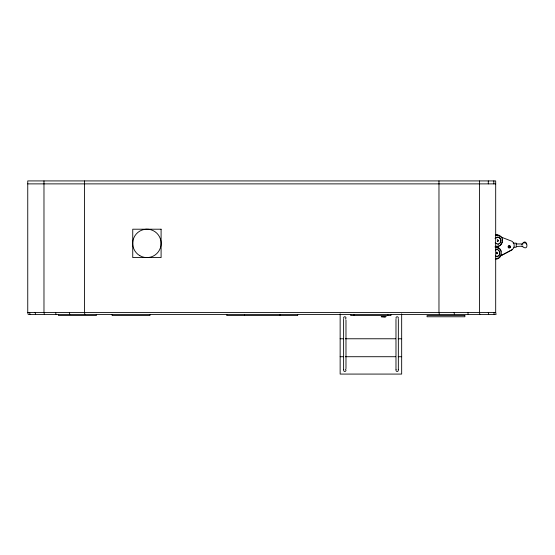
<?xml version="1.0" encoding="UTF-8"?>
<svg xmlns="http://www.w3.org/2000/svg" width="555" height="555" viewBox="0 0 555 555"><rect width="100%" height="100%" fill="white"/><g stroke="black" fill="none" stroke-linecap="round" stroke-linejoin="round"><path stroke-width="0.83" d="M516.219 245.782L516.226 243.166L513.208 243.159M516.219 246.684L516.212 247.246L513.951 247.239M522.942 246.143L516.212 246.469M497.176 253.212L496.905 252.296M499.764 253.836L499.861 252.893M521.742 244.727C526.889 235.48 530.115 253.198 521.964 246.143M500.471 242.382C501.595 240.391 500.367 237.637 498.133 237.145M502.199 242.126L500.679 244.928M501.151 254.454L499.632 257.263M386.176 316.378L385.066 317.245L381.278 316.856M496.94 253.649L497.294 252.969L496.704 252.15M497.183 253.448L496.746 253.808M499.535 254.717L498.251 256.07L496.454 256.604M385.128 316.419L381.236 316.426M499.958 256.23L512.029 249.792C514.943 247.905 514.943 243.18 512.029 241.293L500.783 236.936M495.032 238.518L495.775 238.012M497.793 241.474L498.244 240.634L497.745 239.822M499.188 243.742C502.684 242.049 500.464 236.583 497.308 237.047M500.027 243.145L498.321 244.124M500.686 255.827L512.029 249.792M495.664 238.012L496.517 237.679M497.564 241.578L498.341 240.634L497.516 239.732M499.944 245.504L497.141 246.337L495.629 246.184M497.28 256.459C499.895 255.73 500.839 252.185 498.73 250.367M498.896 257.832L496.045 258.665M523.462 242.889L525.356 242.799L526.653 244.033M495.331 235.271L496.836 235.042L499.673 235.722M496.406 237.679L497.204 237.547M498.432 244.124L497.502 244.276M496.371 246.857C501.651 246.926 504.981 239.573 500.443 236.208M495.358 250.007L496.163 249.882M495.58 258.54L497.002 258.311M495.324 259.185C502.892 259.469 503.642 247.121 495.788 247.37M27.75 183.878L495.691 183.878M495.941 234.522L499.139 235.264L500.867 236.59M496.309 235.167L497.759 235.32M496.066 235.528L497.044 235.528M497.377 243.77L496.565 243.687M496.26 249.382L497.197 249.479M496.33 256.105L495.525 256.022M27.75 312.458L495.691 312.458L496.087 314.401L28.145 314.401L27.75 312.458L27.75 180.923L495.691 180.923L495.691 312.458M340.146 338.772L343.614 338.772M345.342 338.772L395.604 338.772M398.199 338.772L401.667 338.772M340.146 356.719L343.614 356.719M345.342 356.719L395.604 356.719M398.199 356.719L401.667 356.719M516.219 243.95L522.942 243.971M494.991 246.857C497.717 246.795 500.277 248.654 501.068 251.262M495.282 247.502L498.057 248.168M495.809 243.395L496.683 243.687M497.093 249.479L498.078 249.812M499.105 235.833L500.27 236.68M495.15 242.924L495.92 243.395M497.967 249.812L499.819 251.963M493.818 312.458L494.207 314.401M488.296 312.458L488.691 314.401M479.853 314.401L479.458 312.458L479.458 180.923M467.823 312.458L468.212 314.401M454.052 312.458L454.448 314.401M439.366 314.401L438.97 312.458L438.97 180.923M84.866 314.401L84.471 312.458L84.471 180.923M69.382 312.458L69.777 314.401M55.618 312.458L56.013 314.401M44.372 314.401L43.977 312.458L43.977 180.923M35.145 312.458L35.534 314.401M29.623 312.458L30.019 314.401M502.108 238.927L502.365 240.523M493.818 180.923L493.818 183.878M488.296 180.923L488.296 183.878M401.667 313.852L401.667 374.077L340.146 374.077L340.146 313.852M398.344 319.361L398.344 369.623M395.979 319.361L395.979 369.623M390.914 314.401L390.914 315.58L350.739 315.58L350.739 314.401M387.751 314.401L387.751 315.58M353.903 314.401L353.903 315.58M345.98 319.957L345.98 368.617M343.614 319.361L343.614 369.623M297.674 314.401L297.674 315.58L226.773 315.58L226.773 314.401M279.949 314.401L279.949 315.58M244.498 314.401L244.498 315.58M149.982 314.401L149.982 315.58L112.172 315.58L112.172 314.401M96.348 314.401L96.348 315.58L58.532 315.58L58.532 314.401M396.138 318.535A1.179 1.179 0 0 1 397.165 316.766A1.179 1.179 0 0 1 398.185 318.535M343.774 318.535A1.179 1.179 0 0 1 344.211 316.919A1.179 1.179 0 0 1 345.82 317.356A1.179 1.179 0 0 1 345.39 318.965M398.185 369.679A1.179 1.179 0 0 1 397.165 371.455A1.179 1.179 0 0 1 396.138 369.679M345.39 369.248A1.179 1.179 0 0 1 345.82 370.865A1.179 1.179 0 0 1 344.211 371.295A1.179 1.179 0 0 1 343.774 369.679M161.096 229.208L132.742 229.208L132.742 257.569L161.096 257.569L161.096 229.208M464.868 315.58L427.052 315.58L427.052 316.766L464.868 316.766L464.868 315.58M139.818 255.682A14.201 14.201 0 0 0 161.123 243.388A14.201 14.201 0 0 0 139.818 231.088A14.201 14.201 0 0 0 139.818 255.682M508.526 247.752A1.2 1.2 0 0 0 510.461 246.989A1.2 1.2 0 0 0 508.831 245.698A1.2 1.2 0 0 0 508.526 247.752M508.803 247.426A0.784 0.784 0 0 0 510.066 246.926A0.784 0.784 0 0 0 509.004 246.087A0.784 0.784 0 0 0 508.803 247.426A0.784 0.784 0 0 0 510.045 246.926A0.784 0.784 0 0 0 508.984 246.087A0.784 0.784 0 0 0 508.782 247.426"/></g></svg>
